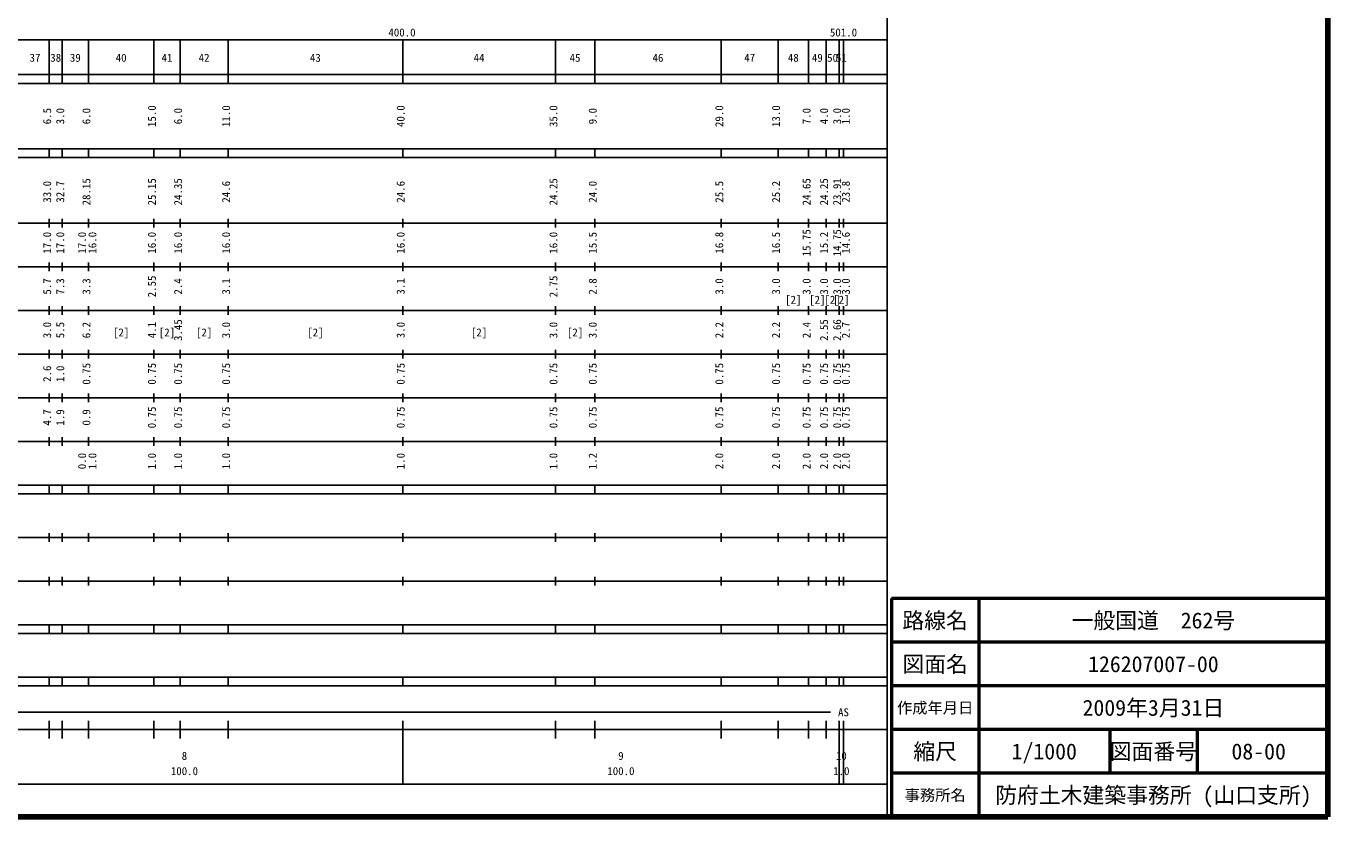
# Model space of a CAD drawing. Units: millimetres on the paper, enlarged 1000 times. Extents: x 40000 to 680000, y 20000 to 380000.
# Drawn here: x 381706 to 680000, y 20000 to 201133 of the extents above; entities that cross this region are included whole.
import ezdxf
from ezdxf.enums import TextEntityAlignment as Align

# ---------------------------------------------------------------- set-up
doc = ezdxf.new("R2010")
doc.units = ezdxf.units.MM
doc.header["$LTSCALE"] = 1000
for name, color, linetype, lineweight in [('M-TTL', 2, 'Continuous', 140), ('M-TTL-BAND', 7, 'Continuous', 25), ('M-TTL-FRAM', 2, 'Continuous', 50), ('M-TTL-LINE', 7, 'Continuous', 50)]:
    doc.layers.add(name, color=color, linetype=linetype, lineweight=lineweight)
doc.layers.add('M-TTL-TXT', color=7, linetype='Continuous')
doc.styles.add('ＭＳ ゴシック', font='')
doc.styles.get('ＭＳ ゴシック').set_extended_font_data('MS Gothic')

msp = doc.modelspace()

# ---------------------------------------------------------------- linework, layer by layer
at = {"layer": 'M-TTL'}
for p, q in [((680000, 20000), (680000, 380000)), ((40000, 20000), (680000, 20000))]:
    msp.add_line(p, q, dxfattribs=at)
at = {"layer": 'M-TTL-BAND'}
for p, q in [((579000, 20000), (579000, 370000)), ((68000, 198000), (579000, 198000)), ((387000, 188000), (387000, 198000)), ((390000, 188000), (390000, 198000)), ((396000, 188000), (396000, 198000)), ((411000, 188000), (411000, 198000)), ((417000, 188000), (417000, 198000)), ((428000, 188000), (428000, 198000)), ((468000, 188000), (468000, 198000)), ((503000, 188000), (503000, 198000)), ((512000, 188000), (512000, 198000)), ((541000, 188000), (541000, 198000)), ((554000, 188000), (554000, 198000)), ((561000, 188000), (561000, 198000)), ((565000, 188000), (565000, 198000)), ((568000, 188000), (568000, 198000)), ((569000, 188000), (569000, 198000)), ((40000, 190000), (579000, 190000)), ((40000, 188000), (579000, 188000)), ((40000, 173000), (579000, 173000)), ((40000, 171000), (579000, 171000)), ((387000, 171000), (387000, 173000)), ((390000, 171000), (390000, 173000)), ((396000, 171000), (396000, 173000)), ((411000, 171000), (411000, 173000)), ((417000, 171000), (417000, 173000)), ((428000, 171000), (428000, 173000)), ((468000, 171000), (468000, 173000)), ((503000, 171000), (503000, 173000)), ((512000, 171000), (512000, 173000)), ((541000, 171000), (541000, 173000)), ((554000, 171000), (554000, 173000)), ((561000, 171000), (561000, 173000)), ((565000, 171000), (565000, 173000)), ((568000, 171000), (568000, 173000)), ((569000, 171000), (569000, 173000)), ((40000, 156000), (579000, 156000)), ((387000, 155000), (387000, 157000)), ((390000, 155000), (390000, 157000)), ((396000, 155000), (396000, 157000)), ((411000, 155000), (411000, 157000)), ((417000, 155000), (417000, 157000)), ((428000, 155000), (428000, 157000)), ((468000, 155000), (468000, 157000)), ((503000, 155000), (503000, 157000)), ((512000, 155000), (512000, 157000)), ((541000, 155000), (541000, 157000)), ((554000, 155000), (554000, 157000)), ((561000, 155000), (561000, 157000)), ((565000, 155000), (565000, 157000)), ((568000, 155000), (568000, 157000)), ((569000, 155000), (569000, 157000)), ((387000, 145000), (387000, 147000)), ((390000, 145000), (390000, 147000)), ((396000, 145000), (396000, 147000)), ((411000, 145000), (411000, 147000)), ((417000, 145000), (417000, 147000)), ((428000, 145000), (428000, 147000)), ((468000, 145000), (468000, 147000)), ((503000, 145000), (503000, 147000)), ((512000, 145000), (512000, 147000)), ((541000, 145000), (541000, 147000)), ((554000, 145000), (554000, 147000)), ((561000, 145000), (561000, 147000)), ((565000, 145000), (565000, 147000)), ((568000, 145000), (568000, 147000)), ((569000, 145000), (569000, 147000)), ((46000, 146000), (579000, 146000)), ((52000, 136000), (579000, 136000)), ((387000, 135000), (387000, 137000)), ((390000, 135000), (390000, 137000)), ((396000, 135000), (396000, 137000)), ((411000, 135000), (411000, 137000)), ((417000, 135000), (417000, 137000)), ((428000, 135000), (428000, 137000)), ((468000, 135000), (468000, 137000)), ((503000, 135000), (503000, 137000)), ((512000, 135000), (512000, 137000)), ((541000, 135000), (541000, 137000)), ((554000, 135000), (554000, 137000)), ((561000, 135000), (561000, 137000)), ((565000, 135000), (565000, 137000)), ((568000, 135000), (568000, 137000)), ((569000, 135000), (569000, 137000)), ((46000, 126000), (579000, 126000)), ((387000, 125000), (387000, 127000)), ((390000, 125000), (390000, 127000)), ((396000, 125000), (396000, 127000)), ((411000, 125000), (411000, 127000)), ((417000, 125000), (417000, 127000)), ((428000, 125000), (428000, 127000)), ((468000, 125000), (468000, 127000)), ((503000, 125000), (503000, 127000)), ((512000, 125000), (512000, 127000)), ((541000, 125000), (541000, 127000)), ((554000, 125000), (554000, 127000)), ((561000, 125000), (561000, 127000)), ((565000, 125000), (565000, 127000)), ((568000, 125000), (568000, 127000)), ((569000, 125000), (569000, 127000)), ((387000, 115000), (387000, 117000)), ((390000, 115000), (390000, 117000)), ((396000, 115000), (396000, 117000)), ((411000, 115000), (411000, 117000)), ((417000, 115000), (417000, 117000)), ((428000, 115000), (428000, 117000)), ((468000, 115000), (468000, 117000)), ((503000, 115000), (503000, 117000)), ((512000, 115000), (512000, 117000)), ((541000, 115000), (541000, 117000)), ((554000, 115000), (554000, 117000)), ((561000, 115000), (561000, 117000)), ((565000, 115000), (565000, 117000)), ((568000, 115000), (568000, 117000)), ((569000, 115000), (569000, 117000)), ((52000, 116000), (579000, 116000)), ((46000, 106000), (579000, 106000)), ((387000, 105000), (387000, 107000)), ((390000, 105000), (390000, 107000)), ((396000, 105000), (396000, 107000)), ((411000, 105000), (411000, 107000)), ((417000, 105000), (417000, 107000)), ((428000, 105000), (428000, 107000)), ((468000, 105000), (468000, 107000)), ((503000, 105000), (503000, 107000)), ((512000, 105000), (512000, 107000)), ((541000, 105000), (541000, 107000)), ((554000, 105000), (554000, 107000)), ((561000, 105000), (561000, 107000)), ((565000, 105000), (565000, 107000)), ((568000, 105000), (568000, 107000)), ((569000, 105000), (569000, 107000)), ((40000, 96000), (579000, 96000)), ((387000, 94000), (387000, 96000)), ((390000, 94000), (390000, 96000)), ((396000, 94000), (396000, 96000)), ((411000, 94000), (411000, 96000)), ((417000, 94000), (417000, 96000)), ((428000, 94000), (428000, 96000)), ((468000, 94000), (468000, 96000)), ((503000, 94000), (503000, 96000)), ((512000, 94000), (512000, 96000)), ((541000, 94000), (541000, 96000)), ((554000, 94000), (554000, 96000)), ((561000, 94000), (561000, 96000)), ((565000, 94000), (565000, 96000)), ((568000, 94000), (568000, 96000)), ((569000, 94000), (569000, 96000)), ((40000, 94000), (579000, 94000)), ((49000, 84000), (579000, 84000)), ((387000, 83000), (387000, 85000)), ((390000, 83000), (390000, 85000)), ((396000, 83000), (396000, 85000)), ((411000, 83000), (411000, 85000)), ((417000, 83000), (417000, 85000)), ((428000, 83000), (428000, 85000)), ((468000, 83000), (468000, 85000)), ((503000, 83000), (503000, 85000)), ((512000, 83000), (512000, 85000)), ((541000, 83000), (541000, 85000)), ((554000, 83000), (554000, 85000)), ((561000, 83000), (561000, 85000)), ((565000, 83000), (565000, 85000)), ((568000, 83000), (568000, 85000)), ((569000, 83000), (569000, 85000)), ((387000, 73000), (387000, 75000)), ((390000, 73000), (390000, 75000)), ((396000, 73000), (396000, 75000)), ((411000, 73000), (411000, 75000)), ((417000, 73000), (417000, 75000)), ((428000, 73000), (428000, 75000)), ((468000, 73000), (468000, 75000)), ((503000, 73000), (503000, 75000)), ((512000, 73000), (512000, 75000)), ((541000, 73000), (541000, 75000)), ((554000, 73000), (554000, 75000)), ((561000, 73000), (561000, 75000)), ((565000, 73000), (565000, 75000)), ((568000, 73000), (568000, 75000)), ((569000, 73000), (569000, 75000)), ((40000, 74000), (579000, 74000)), ((40000, 64000), (579000, 64000)), ((387000, 62000), (387000, 64000)), ((390000, 62000), (390000, 64000)), ((396000, 62000), (396000, 64000)), ((411000, 62000), (411000, 64000)), ((417000, 62000), (417000, 64000)), ((428000, 62000), (428000, 64000)), ((468000, 62000), (468000, 64000)), ((503000, 62000), (503000, 64000)), ((512000, 62000), (512000, 64000)), ((541000, 62000), (541000, 64000)), ((554000, 62000), (554000, 64000)), ((561000, 62000), (561000, 64000)), ((565000, 62000), (565000, 64000)), ((568000, 62000), (568000, 64000)), ((569000, 62000), (569000, 64000)), ((40000, 62000), (579000, 62000)), ((40000, 52000), (579000, 52000)), ((387000, 50000), (387000, 52000)), ((390000, 50000), (390000, 52000)), ((396000, 50000), (396000, 52000)), ((411000, 50000), (411000, 52000)), ((417000, 50000), (417000, 52000)), ((428000, 50000), (428000, 52000)), ((468000, 50000), (468000, 52000)), ((503000, 50000), (503000, 52000)), ((512000, 50000), (512000, 52000)), ((541000, 50000), (541000, 52000)), ((554000, 50000), (554000, 52000)), ((561000, 50000), (561000, 52000)), ((565000, 50000), (565000, 52000)), ((568000, 50000), (568000, 52000)), ((569000, 50000), (569000, 52000)), ((40000, 50000), (579000, 50000)), ((71000, 44000), (566000, 44000)), ((387000, 38000), (387000, 42000)), ((390000, 38000), (390000, 42000)), ((396000, 38000), (396000, 42000)), ((411000, 38000), (411000, 42000)), ((417000, 38000), (417000, 42000)), ((428000, 38000), (428000, 42000)), ((468000, 27500), (468000, 42000)), ((503000, 38000), (503000, 42000)), ((512000, 38000), (512000, 42000)), ((541000, 38000), (541000, 42000)), ((554000, 38000), (554000, 42000)), ((561000, 38000), (561000, 42000)), ((565000, 38000), (565000, 42000)), ((568000, 27500), (568000, 42000)), ((569000, 27500), (569000, 42000)), ((40000, 40000), (579000, 40000)), ((68000, 27500), (579000, 27500))]:
    msp.add_line(p, q, dxfattribs=at)
at = {"layer": 'M-TTL-FRAM'}
for p, q in [((680000, 70000), (580000, 70000)), ((580000, 70000), (580000, 20000))]:
    msp.add_line(p, q, dxfattribs=at)
at = {"layer": 'M-TTL-LINE'}
for p, q in [((600000, 70000), (600000, 20000)), ((680000, 60000), (580000, 60000)), ((680000, 50000), (580000, 50000)), ((680000, 40000), (580000, 40000)), ((630000, 40000), (630000, 30000)), ((650000, 40000), (650000, 30000)), ((680000, 30000), (580000, 30000))]:
    msp.add_line(p, q, dxfattribs=at)

# ---------------------------------------------------------------- texts
at = {"layer": 'M-TTL-BAND', "style": 'ＭＳ ゴシック'}
for s, p in [('400.0', (467844, 198195)), ('501.0', (569000, 198195)), ('37', (383750, 192405)), ('38', (388500, 192405)), ('39', (393000, 192405)), ('40', (403500, 192405)), ('41', (414000, 192405)), ('42', (422500, 192405)), ('43', (448000, 192405)), ('44', (485500, 192405)), ('45', (507500, 192405)), ('46', (526500, 192405)), ('47', (547500, 192405)), ('48', (557500, 192405)), ('49', (563000, 192405)), ('50', (566500, 192405)), ('51', (568500, 192405)), ('[2]', (557500, 137000)), ('[2]', (563000, 137000)), ('[2]', (566500, 137000)), ('[2]', (568500, 137000)), ('[2]', (403500, 129500)), ('[2]', (414000, 129500)), ('[2]', (422500, 129500)), ('[2]', (448000, 129500)), ('[2]', (485500, 129500)), ('[2]', (507500, 129500)), ('AS', (569000, 42500)), ('8', (418000, 32523)), ('9', (518000, 32523)), ('10', (568500, 32523)), ('100.0', (418000, 29033)), ('100.0', (518000, 29033)), ('1.0', (568500, 29033))]:
    msp.add_text(s, height=1833, dxfattribs=at).set_placement(p, align=Align.BOTTOM_CENTER)
for s, p in [('6.5', (388000, 180500)), ('3.0', (391000, 180500)), ('6.0', (397000, 180500)), ('15.0', (412000, 180500)), ('6.0', (418000, 180500)), ('11.0', (429000, 180500)), ('40.0', (469000, 180500)), ('35.0', (504000, 180500)), ('9.0', (513000, 180500)), ('29.0', (542000, 180500)), ('13.0', (555000, 180500)), ('7.0', (562000, 180500)), ('4.0', (566000, 180500)), ('3.0', (569000, 180500)), ('1.0', (571000, 180500)), ('33.0', (388000, 163174)), ('32.7', (391000, 163174)), ('28.15', (397000, 163174)), ('25.15', (412000, 163174)), ('24.35', (418000, 163174)), ('24.6', (429000, 163174)), ('24.6', (469000, 163174)), ('24.25', (504000, 163174)), ('24.0', (513000, 163174)), ('25.5', (542000, 163174)), ('25.2', (555000, 163174)), ('24.65', (562000, 163174)), ('24.25', (566000, 163174)), ('23.91', (569000, 163174)), ('23.8', (571000, 163174)), ('17.0', (388000, 151500)), ('17.0', (391000, 151500)), ('17.0', (396000, 151500)), ('16.0', (398370, 151500)), ('16.0', (412000, 151500)), ('16.0', (418000, 151500)), ('16.0', (429000, 151500)), ('16.0', (469000, 151500)), ('16.0', (504000, 151500)), ('15.5', (513000, 151500)), ('16.8', (542000, 151500)), ('16.5', (555000, 151500)), ('15.75', (562000, 151500)), ('15.2', (566000, 151500)), ('14.75', (569000, 151500)), ('14.6', (571000, 151500)), ('5.7', (388000, 141500)), ('7.3', (391000, 141500)), ('3.3', (397000, 141500)), ('2.55', (412000, 141500)), ('2.4', (418000, 141500)), ('3.1', (429000, 141500)), ('3.1', (469000, 141500)), ('2.75', (504000, 141500)), ('2.8', (513000, 141500)), ('3.0', (542000, 141500)), ('3.0', (555000, 141500)), ('3.0', (562000, 141500)), ('3.0', (566000, 141500)), ('3.0', (569000, 141500)), ('3.0', (571000, 141500)), ('3.0', (388000, 131500)), ('5.5', (391000, 131500)), ('6.2', (397000, 131500)), ('4.1', (412000, 131500)), ('3.45', (418000, 131500)), ('3.0', (429000, 131500)), ('3.0', (469000, 131500)), ('3.0', (504000, 131500)), ('3.0', (513000, 131500)), ('2.2', (542000, 131500)), ('2.2', (555000, 131500)), ('2.4', (562000, 131500)), ('2.55', (566000, 131500)), ('2.66', (569000, 131500)), ('2.7', (571000, 131500)), ('2.6', (388000, 121500)), ('1.0', (391000, 121500)), ('0.75', (397000, 121500)), ('0.75', (412000, 121500)), ('0.75', (418000, 121500)), ('0.75', (429000, 121500)), ('0.75', (469000, 121500)), ('0.75', (504000, 121500)), ('0.75', (513000, 121500)), ('0.75', (542000, 121500)), ('0.75', (555000, 121500)), ('0.75', (562000, 121500)), ('0.75', (566000, 121500)), ('0.75', (569000, 121500)), ('0.75', (571000, 121500)), ('0.75', (412000, 111500)), ('0.75', (418000, 111500)), ('0.75', (429000, 111500)), ('0.75', (469000, 111500)), ('0.75', (504000, 111500)), ('0.75', (513000, 111500)), ('0.75', (542000, 111500)), ('0.75', (555000, 111500)), ('0.75', (562000, 111500)), ('0.75', (566000, 111500)), ('0.75', (569000, 111500)), ('0.75', (571000, 111500)), ('4.7', (388000, 111500)), ('1.9', (391000, 111500)), ('0.9', (397000, 111500)), ('0.0', (396000, 101500)), ('1.0', (398370, 101500)), ('1.0', (412000, 101500)), ('1.0', (418000, 101500)), ('1.0', (429000, 101500)), ('1.0', (469000, 101500)), ('1.0', (504000, 101500)), ('1.2', (513000, 101500)), ('2.0', (542000, 101500)), ('2.0', (555000, 101500)), ('2.0', (562000, 101500)), ('2.0', (566000, 101500)), ('2.0', (569000, 101500)), ('2.0', (571000, 101500))]:
    msp.add_text(s, height=1833, rotation=90, dxfattribs=at).set_placement(p, align=Align.BOTTOM_CENTER)
at = {"layer": 'M-TTL-TXT', "style": 'ＭＳ ゴシック'}
for s, height, p in [('路線名', 3666, (590000, 65000)), ('路線名', 3666, (590000, 65000)), ('一般国道\u3000262号', 3666, (640000, 65000)), ('図面名', 3666, (590000, 55000)), ('図面名', 3666, (590000, 55000)), ('126207007-00', 3666, (640000, 55000)), ('作成年月日', 2566, (590000, 45000)), ('作成年月日', 2566, (590000, 45000)), ('2009年3月31日', 3666, (640000, 45000)), ('縮尺', 3666, (590000, 35000)), ('縮尺', 3666, (590000, 35000)), ('1/1000', 3666, (615000, 35000)), ('図面番号', 3666, (640000, 35000)), ('図面番号', 3666, (640000, 35000)), ('08-00', 3666, (664125, 35000)), ('防府土木建築事務所 (山口支所)', 3666, (640000, 25000)), ('事務所名', 2566, (590000, 25000)), ('事務所名', 2566, (590000, 25000))]:
    msp.add_text(s, height=height, dxfattribs=at).set_placement(p, align=Align.MIDDLE_CENTER)

doc.saveas('drawing.dxf')
